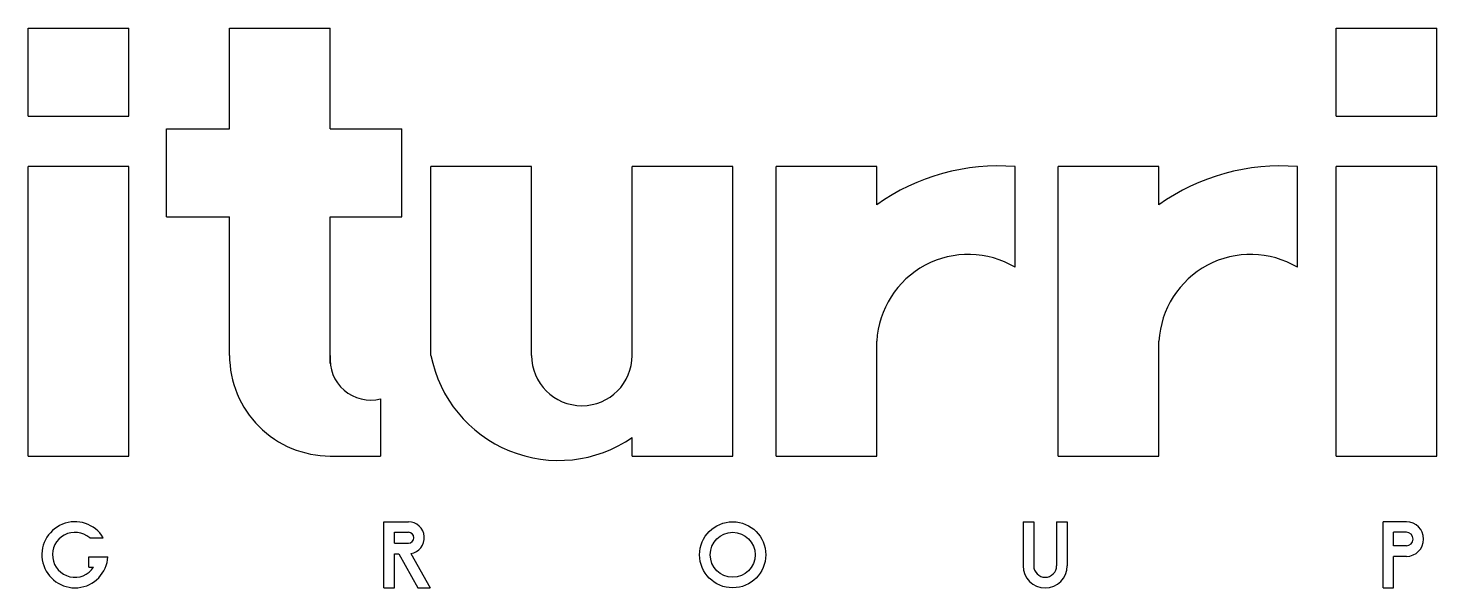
# Model space of a CAD drawing. Extents: x 0 to 25434, y 0 to 7314.
# Drawn here: x 22966 to 25434, y 6333 to 7314 of the extents above.
import ezdxf

# ---------------------------------------------------------------- set-up
doc = ezdxf.new("R2010")
doc.units = 0
doc.header["$LTSCALE"] = 9
doc.layers.add('SLD-0', color=179, linetype='CONTINUOUS')

msp = doc.modelspace()

# ---------------------------------------------------------------- linework, layer by layer
at = {"layer": 'SLD-0'}
for p, q in [((22965.7487397, 7313.6009977), (23142.1522782, 7313.6009977)), ((22965.7487397, 7159.2479015), (22965.7487397, 7313.6009977)), ((23142.1522782, 7159.2479015), (23142.1522782, 7313.6009977)), ((23318.5558167, 7137.1974592), (23318.5558167, 7313.6009977)), ((23318.5558167, 7313.6009977), (23494.9593552, 7313.6009977)), ((23494.9593552, 7137.1974592), (23494.9593552, 7313.6009977)), ((25257.4577295, 7313.6009977), (25433.861268, 7313.6009977)), ((25257.4577295, 7159.2479015), (25257.4577295, 7313.6009977)), ((25433.861268, 7159.2479015), (25433.861268, 7313.6009977)), ((22965.7487397, 7159.2479015), (23142.1522782, 7159.2479015)), ((25257.4577295, 7159.2479015), (25433.861268, 7159.2479015)), ((23208.3036052, 7137.1974592), (23318.5558167, 7137.1974592)), ((23208.3036052, 6982.844363), (23208.3036052, 7137.1974592)), ((23494.9593552, 7137.1974592), (23620.2075832, 7137.1974592)), ((23620.2075832, 6982.844363), (23620.2075832, 7137.1974592)), ((22965.7487397, 6563.8859591), (22965.7487397, 7071.0461323)), ((23142.1522782, 7071.0461323), (22965.7487397, 7071.0461323)), ((23142.1522782, 6563.8859591), (23142.1522782, 7071.0461323)), ((23671.3628937, 6740.2894976), (23671.3628937, 7071.0461323)), ((23847.7664322, 7071.0461323), (23671.3628937, 7071.0461323)), ((23847.7664322, 6740.2894976), (23847.7664322, 7071.0461323)), ((24200.5735092, 7071.0461323), (24024.1699707, 7071.0461323)), ((24024.1699707, 6740.2894976), (24024.1699707, 7071.0461323)), ((24200.5735092, 6563.8859591), (24200.5735092, 7071.0461323)), ((24276.1348474, 6563.8859591), (24276.1348474, 7071.0461323)), ((24452.5383859, 7071.0461323), (24276.1348474, 7071.0461323)), ((24452.5383859, 7004.0571863), (24452.5383859, 7071.0461323)), ((24695.0932513, 6894.6425938), (24695.0932513, 7071.0461323)), ((24770.6545895, 6563.8859591), (24770.6545895, 7071.0461323)), ((24947.058128, 7071.0461323), (24770.6545895, 7071.0461323)), ((24947.058128, 7004.0571863), (24947.058128, 7071.0461323)), ((25189.6129935, 6894.6425938), (25189.6129935, 7071.0461323)), ((25257.4577295, 6563.8859591), (25257.4577295, 7071.0461323)), ((25433.861268, 7071.0461323), (25257.4577295, 7071.0461323)), ((25433.861268, 6563.8859591), (25433.861268, 7071.0461323)), ((23208.3036052, 6982.844363), (23318.5558167, 6982.844363)), ((23318.5558167, 6740.2894976), (23318.5558167, 6982.844363)), ((23494.9593552, 6982.844363), (23620.2075832, 6982.844363)), ((23494.9593552, 6725.8754173), (23494.9593552, 6982.844363)), ((24452.5383859, 6563.8859591), (24452.5383859, 6765.2131126)), ((24947.058128, 6563.8859591), (24947.058128, 6765.2131126)), ((24024.1699707, 6563.8859591), (24024.1699707, 6596.1841726)), ((23589.1217859, 6332.8911381), (23589.1217859, 6448.6688625)), ((23589.1217859, 6448.6688625), (23631.9058524, 6448.6688625)), ((24709.091975, 6448.6688625), (24709.091975, 6371.4837129)), ((24709.091975, 6448.6688625), (24727.6164109, 6448.6688625)), ((24727.6164109, 6448.6688625), (24727.6164109, 6371.4837129)), ((24767.7526887, 6448.6688625), (24767.7526887, 6371.4837129)), ((24767.7526887, 6448.6688625), (24786.2771246, 6448.6688625)), ((24786.2771246, 6448.6688625), (24786.2771246, 6371.4837129)), ((25380.4788862, 6448.6688625), (25339.7084007, 6448.6688625)), ((25339.7084007, 6332.8911381), (25339.7084007, 6448.6688625)), ((25339.7084007, 6332.8911381), (25339.7084007, 6448.6688625)), ((23073.5139047, 6420.4803601), (23097.3680387, 6420.4803601)), ((23607.6462218, 6411.2582021), (23607.6462218, 6430.1444266)), ((23607.6462218, 6430.1444266), (23631.9058524, 6430.1444266)), ((25358.2328366, 6406.567488), (25358.2328366, 6430.1444266)), ((25380.4788862, 6430.1444266), (25358.2328366, 6430.1444266)), ((23607.6462218, 6411.2582021), (23631.9058524, 6411.2582021)), ((23607.6462218, 6392.7337662), (23614.9527968, 6392.7337662)), ((23607.6462218, 6332.8911381), (23607.6462218, 6392.7337662)), ((23614.9527968, 6392.7337662), (23648.5723701, 6332.8911381)), ((23636.0287411, 6393.0393271), (23669.8199785, 6332.8911381)), ((25380.4788862, 6406.567488), (25358.2328366, 6406.567488)), ((23071.7770912, 6387.4844179), (23105.4738933, 6387.4844179)), ((23071.7770912, 6368.959982), (23071.7770912, 6387.4844179)), ((23071.7770912, 6368.959982), (23080.4423835, 6368.959982)), ((25380.4788862, 6388.0430521), (25358.2328366, 6388.0430521)), ((25358.2328366, 6332.8911381), (25358.2328366, 6388.0430521)), ((23589.1217859, 6332.8911381), (23607.6462218, 6332.8911381)), ((23648.5723701, 6332.8911381), (23669.8199785, 6332.8911381)), ((25339.7084007, 6332.8911381), (25358.2328366, 6332.8911381))]:
    msp.add_line(p, q, dxfattribs=at)
at = {"layer": 'SLD-0', "linetype": 'Continuous'}
for p, q in [((23583.1611245, 6664.0738388), (23583.1611245, 6563.8859591)), ((22965.7487397, 6563.8859591), (23142.1522782, 6563.8859591)), ((23494.9593552, 6563.8859591), (23583.1611245, 6563.8859591)), ((24024.1699707, 6563.8859591), (24200.5735092, 6563.8859591)), ((24276.1348474, 6563.8859591), (24452.5383859, 6563.8859591)), ((24770.6545895, 6563.8859591), (24947.058128, 6563.8859591)), ((25257.4577295, 6563.8859591), (25433.861268, 6563.8859591))]:
    msp.add_line(p, q, dxfattribs=at)
at = {"layer": 'SLD-0'}
for radius in [57.8888622, 39.3644263]:
    msp.add_circle((24200.1297928, 6390.7800003), radius, dxfattribs=at)
at = {"layer": 'SLD-0', "linetype": 'Continuous'}
for centre, radius, start, end in [((24665.6421699, 6705.0650384), 367.1641693, 85.3992313165, 125.4790072136), ((25160.161912, 6705.0650384), 367.1641693, 85.3992313165, 125.4790072136), ((24613.1085915, 6756.2919771), 160.8178397, 59.3496050505, 176.8199676444), ((25107.6283336, 6756.2919771), 160.8178397, 59.3496050505, 176.8199676444)]:
    msp.add_arc(centre, radius, start, end, dxfattribs=at)
at = {"layer": 'SLD-0'}
for centre, radius, start, end in [((23494.9593552, 6740.2894976), 176.4035385, 179.9999999992, 270), ((23565.7617905, 6733.0824575), 71.1682954, 174.1878327209, 284.1511960428), ((23895.0811935, 6784.0755983), 227.9629362, 191.0739343383, 304.4905915457), ((23935.9682015, 6740.2894976), 88.2017692, 180, 0), ((23047.6789152, 6390.7800003), 57.8888622, 30.8677554942, 356.7364169736), ((23631.9058524, 6420.7013144), 27.9675482, 278.477260601, 90), ((25380.4788862, 6418.3559573), 30.3129052, 270, 90), ((23047.6789152, 6390.7800003), 39.3644263, 48.9814785962, 326.3369318845), ((23631.9058524, 6420.7013144), 9.4431123, 270, 90), ((25380.4788862, 6418.3559573), 11.7884693, 270, 90), ((24747.6845498, 6371.4837129), 38.5925748, 180, 0), ((24747.6845498, 6371.4837129), 20.0681389, 180, 0)]:
    msp.add_arc(centre, radius, start, end, dxfattribs=at)

doc.saveas('drawing.dxf')
